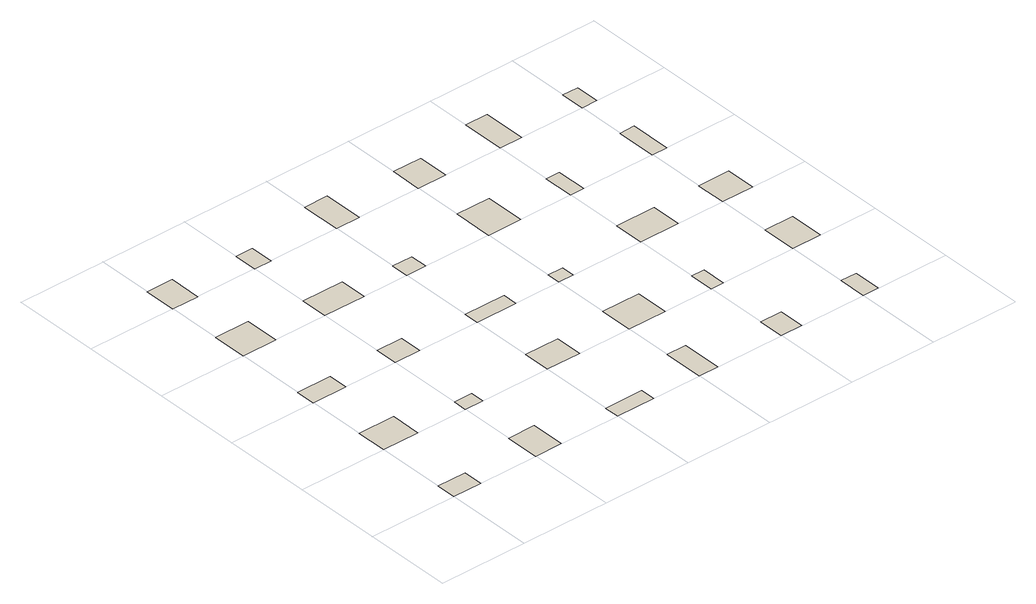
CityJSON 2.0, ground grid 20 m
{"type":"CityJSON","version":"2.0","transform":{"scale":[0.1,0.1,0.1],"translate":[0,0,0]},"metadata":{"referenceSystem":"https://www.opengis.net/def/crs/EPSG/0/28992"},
"CityObjects":{
"building1":{"type":"Building","attributes":{"roofType":"Flat","yearOfConstruction":1978,"function":"Residential","storeysAboveGround":4},"geometry":[{"type":"MultiSurface","lod":"0","boundaries":[[[0,1,2,3]]]}]},
"building2":{"type":"Building","attributes":{"roofType":"Hipped","yearOfConstruction":1976,"function":"Residential","storeysAboveGround":3},"geometry":[{"type":"MultiSurface","lod":"0","boundaries":[[[4,5,6,7]]]}]},
"building3":{"type":"Building","attributes":{"roofType":"Hipped","yearOfConstruction":2014,"function":"Residential","storeysAboveGround":2},"geometry":[{"type":"MultiSurface","lod":"0","boundaries":[[[8,9,10,11]]]}]},
"building4":{"type":"Building","attributes":{"roofType":"Shed","yearOfConstruction":1991,"function":"Residential","storeysAboveGround":3},"geometry":[{"type":"MultiSurface","lod":"0","boundaries":[[[12,13,14,15]]]}]},
"building5":{"type":"Building","attributes":{"roofType":"Flat","yearOfConstruction":1979,"function":"Residential","storeysAboveGround":4},"geometry":[{"type":"MultiSurface","lod":"0","boundaries":[[[16,17,18,19]]]}]},
"building6":{"type":"Building","attributes":{"roofType":"Shed","yearOfConstruction":1995,"function":"Residential","storeysAboveGround":1},"geometry":[{"type":"MultiSurface","lod":"0","boundaries":[[[20,21,22,23]]]}]},
"building7":{"type":"Building","attributes":{"roofType":"Flat","yearOfConstruction":1994,"function":"Residential","storeysAboveGround":1},"geometry":[{"type":"MultiSurface","lod":"0","boundaries":[[[24,25,26,27]]]}]},
"building8":{"type":"Building","attributes":{"roofType":"Flat","yearOfConstruction":1990,"function":"Residential","storeysAboveGround":4},"geometry":[{"type":"MultiSurface","lod":"0","boundaries":[[[28,29,30,31]]]}]},
"building9":{"type":"Building","attributes":{"roofType":"Flat","yearOfConstruction":1953,"function":"Industrial","storeysAboveGround":4},"geometry":[{"type":"MultiSurface","lod":"0","boundaries":[[[32,33,34,35]]]}]},
"building10":{"type":"Building","attributes":{"roofType":"Pyramidal","yearOfConstruction":1957,"function":"Residential","storeysAboveGround":2},"geometry":[{"type":"MultiSurface","lod":"0","boundaries":[[[36,37,38,39]]]}]},
"building11":{"type":"Building","attributes":{"roofType":"Hipped","yearOfConstruction":1967,"function":"Residential","storeysAboveGround":1},"geometry":[{"type":"MultiSurface","lod":"0","boundaries":[[[40,41,42,43]]]}]},
"building12":{"type":"Building","attributes":{"roofType":"Flat","yearOfConstruction":1953,"function":"Residential","storeysAboveGround":4},"geometry":[{"type":"MultiSurface","lod":"0","boundaries":[[[44,45,46,47]]]}]},
"building13":{"type":"Building","attributes":{"roofType":"Pyramidal","yearOfConstruction":1992,"function":"Industrial","storeysAboveGround":2},"geometry":[{"type":"MultiSurface","lod":"0","boundaries":[[[48,49,50,51]]]}]},
"building14":{"type":"Building","attributes":{"roofType":"Flat","yearOfConstruction":2010,"function":"Residential","storeysAboveGround":5},"geometry":[{"type":"MultiSurface","lod":"0","boundaries":[[[52,53,54,55]]]}]},
"building15":{"type":"Building","attributes":{"roofType":"Shed","yearOfConstruction":1953,"function":"Residential","storeysAboveGround":2},"geometry":[{"type":"MultiSurface","lod":"0","boundaries":[[[56,57,58,59]]]}]},
"building16":{"type":"Building","attributes":{"roofType":"Shed","yearOfConstruction":1974,"function":"Industrial","storeysAboveGround":1},"geometry":[{"type":"MultiSurface","lod":"0","boundaries":[[[60,61,62,63]]]}]},
"building17":{"type":"Building","attributes":{"roofType":"Flat","yearOfConstruction":2010,"function":"Residential","storeysAboveGround":2},"geometry":[{"type":"MultiSurface","lod":"0","boundaries":[[[64,65,66,67]]]}]},
"building18":{"type":"Building","attributes":{"roofType":"Flat","yearOfConstruction":2010,"function":"Industrial","storeysAboveGround":1},"geometry":[{"type":"MultiSurface","lod":"0","boundaries":[[[68,69,70,71]]]}]},
"building19":{"type":"Building","attributes":{"roofType":"Shed","yearOfConstruction":1955,"function":"Industrial","storeysAboveGround":3},"geometry":[{"type":"MultiSurface","lod":"0","boundaries":[[[72,73,74,75]]]}]},
"building20":{"type":"Building","attributes":{"roofType":"Flat","yearOfConstruction":1987,"function":"Residential","storeysAboveGround":4},"geometry":[{"type":"MultiSurface","lod":"0","boundaries":[[[76,77,78,79]]]}]},
"building21":{"type":"Building","attributes":{"roofType":"Gabled","yearOfConstruction":1948,"function":"Industrial","storeysAboveGround":3},"geometry":[{"type":"MultiSurface","lod":"0","boundaries":[[[80,81,82,83]]]}]},
"building22":{"type":"Building","attributes":{"roofType":"Hipped","yearOfConstruction":1947,"function":"Residential","storeysAboveGround":1},"geometry":[{"type":"MultiSurface","lod":"0","boundaries":[[[84,85,86,87]]]}]},
"building23":{"type":"Building","attributes":{"roofType":"Flat","yearOfConstruction":1984,"function":"Residential","storeysAboveGround":5},"geometry":[{"type":"MultiSurface","lod":"0","boundaries":[[[88,89,90,91]]]}]},
"building24":{"type":"Building","attributes":{"roofType":"Pyramidal","yearOfConstruction":1998,"function":"Residential","storeysAboveGround":2},"geometry":[{"type":"MultiSurface","lod":"0","boundaries":[[[92,93,94,95]]]}]},
"building25":{"type":"Building","attributes":{"roofType":"Flat","yearOfConstruction":2007,"function":"Residential","storeysAboveGround":3},"geometry":[{"type":"MultiSurface","lod":"0","boundaries":[[[96,97,98,99]]]}]},
"building26":{"type":"Building","attributes":{"roofType":"Flat","yearOfConstruction":1997,"function":"Residential","storeysAboveGround":5},"geometry":[{"type":"MultiSurface","lod":"0","boundaries":[[[100,101,102,103]]]}]},
"building27":{"type":"Building","attributes":{"roofType":"Hipped","yearOfConstruction":1954,"function":"Residential","storeysAboveGround":3},"geometry":[{"type":"MultiSurface","lod":"0","boundaries":[[[104,105,106,107]]]}]},
"building28":{"type":"Building","attributes":{"roofType":"Flat","yearOfConstruction":1966,"function":"Industrial","storeysAboveGround":5},"geometry":[{"type":"MultiSurface","lod":"0","boundaries":[[[108,109,110,111]]]}]},
"building29":{"type":"Building","attributes":{"roofType":"Flat","yearOfConstruction":1968,"function":"Residential","storeysAboveGround":5},"geometry":[{"type":"MultiSurface","lod":"0","boundaries":[[[112,113,114,115]]]}]},
"building30":{"type":"Building","attributes":{"roofType":"Flat","yearOfConstruction":1996,"function":"Industrial","storeysAboveGround":5},"geometry":[{"type":"MultiSurface","lod":"0","boundaries":[[[116,117,118,119]]]}]}
},
"vertices":[
[66,0,0],[66,44,0],[0,44,0],[0,0,0],
[84,200,0],[84,269,0],[0,269,0],[0,200,0],
[79,400,0],[79,444,0],[0,444,0],[0,400,0],
[80,600,0],[80,678,0],[0,678,0],[0,600,0],
[263,0,0],[263,77,0],[200,77,0],[200,0,0],
[61,800,0],[61,873,0],[0,873,0],[0,800,0],
[242,200,0],[242,231,0],[200,231,0],[200,200,0],
[260,400,0],[260,451,0],[200,451,0],[200,400,0],
[296,600,0],[296,662,0],[200,662,0],[200,600,0],
[488,0,0],[488,33,0],[400,33,0],[400,0,0],
[240,800,0],[240,853,0],[200,853,0],[200,800,0],
[479,200,0],[479,262,0],[400,262,0],[400,200,0],
[495,400,0],[495,433,0],[400,433,0],[400,400,0],
[446,600,0],[446,640,0],[400,640,0],[400,600,0],
[645,0,0],[645,91,0],[600,91,0],[600,0,0],
[455,800,0],[455,891,0],[400,891,0],[400,800,0],
[688,200,0],[688,275,0],[600,275,0],[600,200,0],
[635,400,0],[635,430,0],[600,430,0],[600,400,0],
[678,600,0],[678,690,0],[600,690,0],[600,600,0],
[850,0,0],[850,58,0],[800,58,0],[800,0,0],
[830,200,0],[830,255,0],[800,255,0],[800,200,0],
[667,800,0],[667,871,0],[600,871,0],[600,800,0],
[891,400,0],[891,468,0],[800,468,0],[800,400,0],
[832,600,0],[832,669,0],[800,669,0],[800,600,0],
[1037,0,0],[1037,63,0],[1000,63,0],[1000,0,0],
[852,800,0],[852,898,0],[800,898,0],[800,800,0],
[1067,200,0],[1067,279,0],[1000,279,0],[1000,200,0],
[1073,400,0],[1073,468,0],[1000,468,0],[1000,400,0],
[1035,600,0],[1035,692,0],[1000,692,0],[1000,600,0],
[1036,800,0],[1036,855,0],[1000,855,0],[1000,800,0]
]}
